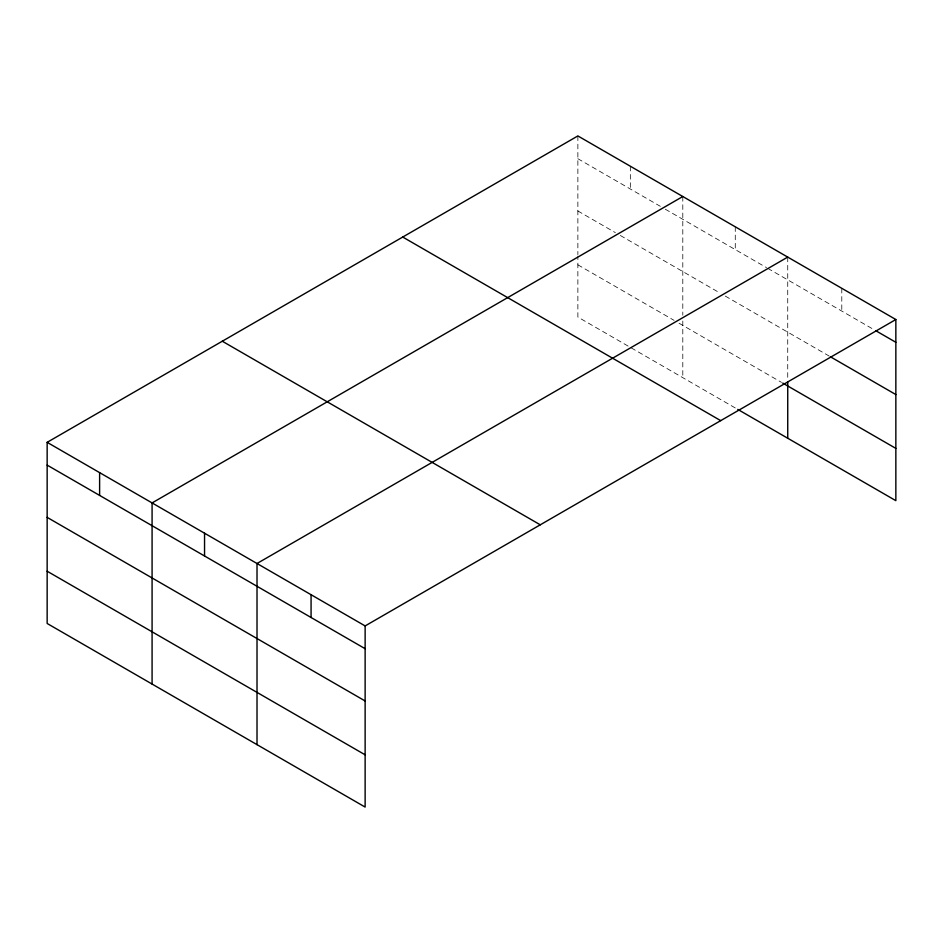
<?xml version="1.0" encoding="UTF-8"?>
<svg xmlns="http://www.w3.org/2000/svg" width="943" height="943" viewBox="0 0 943 943"><rect width="100%" height="100%" fill="white"/><g stroke="black" fill="none" stroke-linecap="round" stroke-linejoin="round"><path stroke-width="0.71" stroke-dasharray="4.71 3.54" d="M577.87 158.707L660.312 206.317M665.31 209.205L766.494 267.623M767.743 268.342L874.479 329.956M577.87 210.973L615.343 232.615M620.341 235.491L720.275 293.19M725.273 296.078L829.215 356.089M577.87 264.818L674.056 320.349M679.054 323.237L781.488 382.375M735.269 407.954L577.87 317.072L577.87 256.083M841.793 288.31L841.793 311.084M787.735 257.097L787.735 380.159M735.269 226.803L735.269 249.589M682.803 196.521L682.803 315.21M682.803 321.033L682.803 377.66M630.337 166.227L630.337 189.001M577.87 135.933L577.87 254.634"/><path stroke-width="1.41" d="M47.15 442.338L365.13 625.928L365.13 807.067L47.15 623.476L47.15 442.338L577.87 135.933L895.85 319.524L895.85 500.662L737.768 409.392M682.803 196.521L152.082 502.925L152.082 684.064M787.735 257.097L257.015 563.501L257.015 744.652M365.13 625.928L895.85 319.524M875.741 330.687L895.85 342.297M830.477 356.819L895.85 394.563M782.737 383.094L895.85 448.396M402.732 237.047L720.711 420.637M222.289 341.225L540.268 524.815M47.15 465.123L365.13 648.701M47.15 517.377L365.13 700.967M47.15 571.222L365.13 754.813M787.735 381.62L787.735 438.247M311.072 594.715L311.072 617.5M204.548 533.219L204.548 555.993M99.616 472.632L99.616 495.405"/></g></svg>
